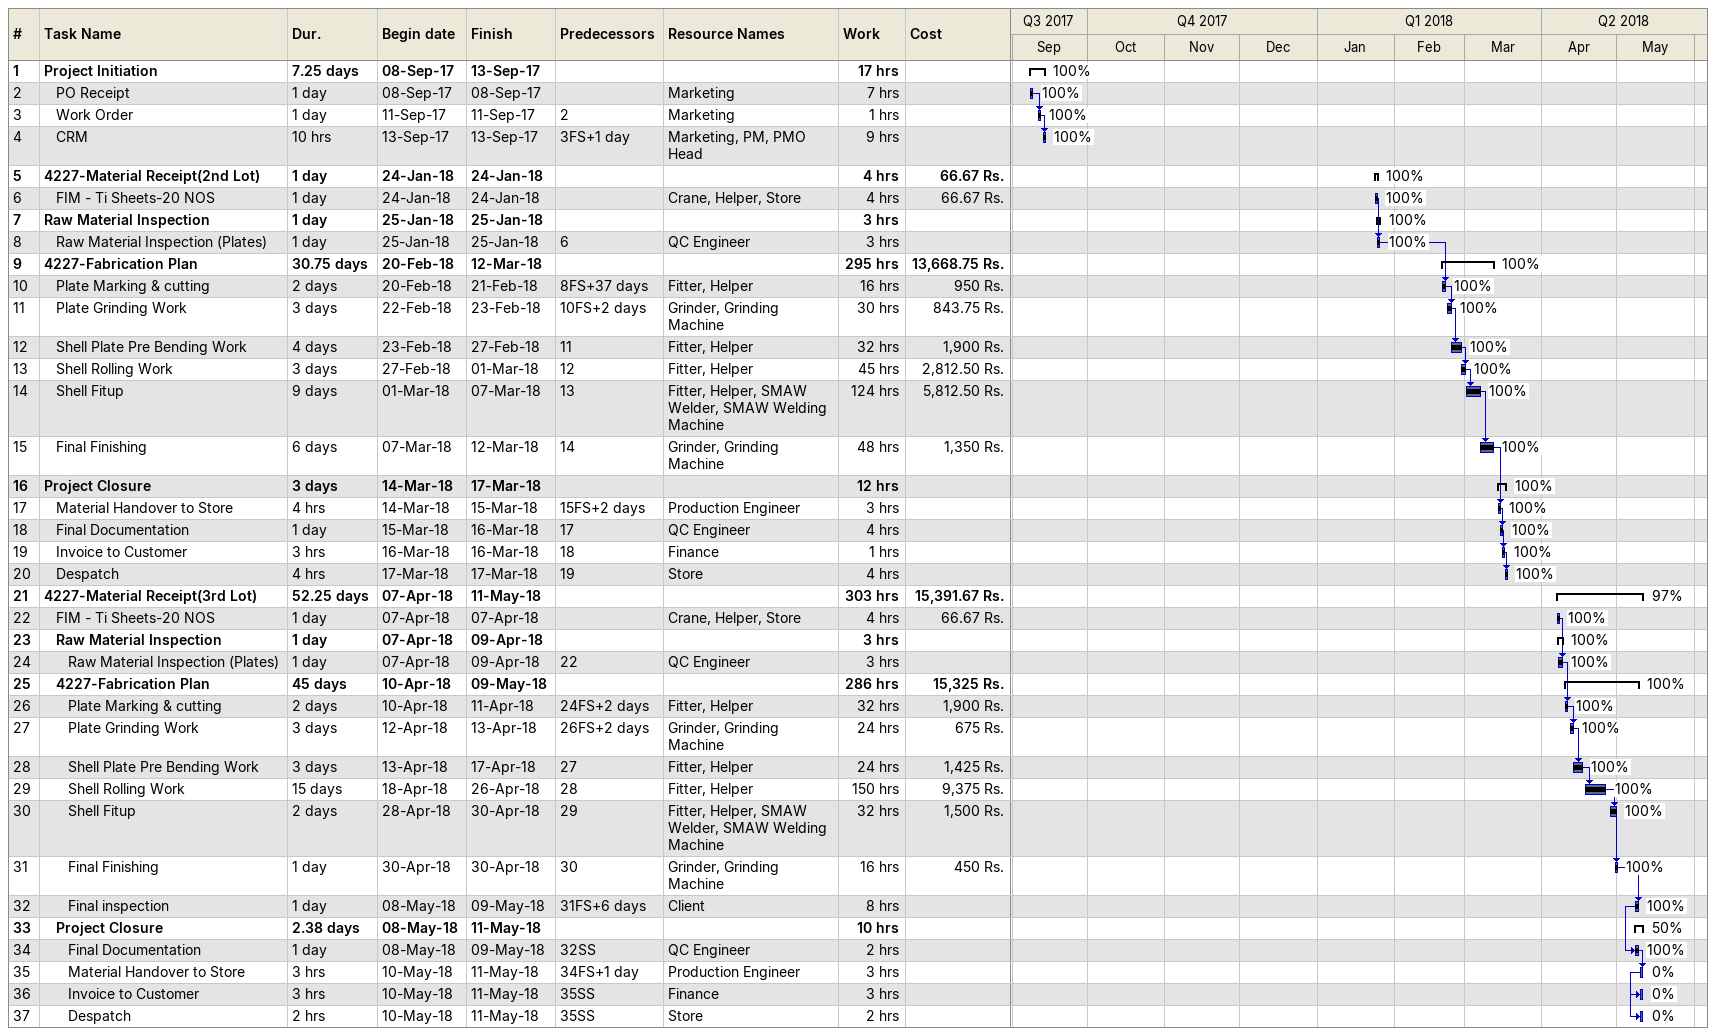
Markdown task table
| ID | Level | Task | Duration | Start | Finish | Predecessors | Resources | % complete | Work (h) | Cost (Rs.) |
|---|---|---|---|---|---|---|---|---|---|---|
| 1 | 1 | **Project Initiation** | 7.25d | 2017-09-08 | 2017-09-13 |  |  | 100 | 17 |  |
| 2 | 2 | PO Receipt | 1d | 2017-09-08 | 2017-09-08 |  | Marketing | 100 | 7 |  |
| 3 | 2 | Work Order | 1d | 2017-09-11 | 2017-09-11 | 2 | Marketing | 100 | 1 |  |
| 4 | 2 | CRM | 10h | 2017-09-13 | 2017-09-13 | 3FS+1d | Marketing, PM, PMO Head | 100 | 9 |  |
| 5 | 1 | **4227-Material Receipt(2nd Lot)** | 1d | 2018-01-24 | 2018-01-24 |  |  | 100 | 4 | 66.67 |
| 6 | 2 | FIM - Ti Sheets-20 NOS | 1d | 2018-01-24 | 2018-01-24 |  | Crane, Helper, Store | 100 | 4 | 66.67 |
| 7 | 1 | **Raw Material Inspection** | 1d | 2018-01-25 | 2018-01-25 |  |  | 100 | 3 |  |
| 8 | 2 | Raw Material Inspection (Plates) | 1d | 2018-01-25 | 2018-01-25 | 6 | QC Engineer | 100 | 3 |  |
| 9 | 1 | **4227-Fabrication Plan** | 30.75d | 2018-02-20 | 2018-03-12 |  |  | 100 | 295 | 13668.75 |
| 10 | 2 | Plate Marking & cutting | 2d | 2018-02-20 | 2018-02-21 | 8FS+37d | Fitter, Helper | 100 | 16 | 950 |
| 11 | 2 | Plate Grinding Work | 3d | 2018-02-22 | 2018-02-23 | 10FS+2d | Grinder, Grinding Machine | 100 | 30 | 843.75 |
| 12 | 2 | Shell Plate Pre Bending Work | 4d | 2018-02-23 | 2018-02-27 | 11 | Fitter, Helper | 100 | 32 | 1900 |
| 13 | 2 | Shell Rolling Work | 3d | 2018-02-27 | 2018-03-01 | 12 | Fitter, Helper | 100 | 45 | 2812.50 |
| 14 | 2 | Shell Fitup | 9d | 2018-03-01 | 2018-03-07 | 13 | Fitter, Helper, SMAW Welder, SMAW Welding Machine | 100 | 124 | 5812.50 |
| 15 | 2 | Final Finishing | 6d | 2018-03-07 | 2018-03-12 | 14 | Grinder, Grinding Machine | 100 | 48 | 1350 |
| 16 | 1 | **Project Closure** | 3d | 2018-03-14 | 2018-03-17 |  |  | 100 | 12 |  |
| 17 | 2 | Material Handover to Store | 4h | 2018-03-14 | 2018-03-15 | 15FS+2d | Production Engineer | 100 | 3 |  |
| 18 | 2 | Final Documentation | 1d | 2018-03-15 | 2018-03-16 | 17 | QC Engineer | 100 | 4 |  |
| 19 | 2 | Invoice to Customer | 3h | 2018-03-16 | 2018-03-16 | 18 | Finance | 100 | 1 |  |
| 20 | 2 | Despatch | 4h | 2018-03-17 | 2018-03-17 | 19 | Store | 100 | 4 |  |
| 21 | 1 | **4227-Material Receipt(3rd Lot)** | 52.25d | 2018-04-07 | 2018-05-11 |  |  | 97 | 303 | 15391.67 |
| 22 | 2 | FIM - Ti Sheets-20 NOS | 1d | 2018-04-07 | 2018-04-07 |  | Crane, Helper, Store | 100 | 4 | 66.67 |
| 23 | 2 | **Raw Material Inspection** | 1d | 2018-04-07 | 2018-04-09 |  |  | 100 | 3 |  |
| 24 | 3 | Raw Material Inspection (Plates) | 1d | 2018-04-07 | 2018-04-09 | 22 | QC Engineer | 100 | 3 |  |
| 25 | 2 | **4227-Fabrication Plan** | 45d | 2018-04-10 | 2018-05-09 |  |  | 100 | 286 | 15325 |
| 26 | 3 | Plate Marking & cutting | 2d | 2018-04-10 | 2018-04-11 | 24FS+2d | Fitter, Helper | 100 | 32 | 1900 |
| 27 | 3 | Plate Grinding Work | 3d | 2018-04-12 | 2018-04-13 | 26FS+2d | Grinder, Grinding Machine | 100 | 24 | 675 |
| 28 | 3 | Shell Plate Pre Bending Work | 3d | 2018-04-13 | 2018-04-17 | 27 | Fitter, Helper | 100 | 24 | 1425 |
| 29 | 3 | Shell Rolling Work | 15d | 2018-04-18 | 2018-04-26 | 28 | Fitter, Helper | 100 | 150 | 9375 |
| 30 | 3 | Shell Fitup | 2d | 2018-04-28 | 2018-04-30 | 29 | Fitter, Helper, SMAW Welder, SMAW Welding Machine | 100 | 32 | 1500 |
| 31 | 3 | Final Finishing | 1d | 2018-04-30 | 2018-04-30 | 30 | Grinder, Grinding Machine | 100 | 16 | 450 |
| 32 | 3 | Final inspection | 1d | 2018-05-08 | 2018-05-09 | 31FS+6d | Client | 100 | 8 |  |
| 33 | 2 | **Project Closure** | 2.38d | 2018-05-08 | 2018-05-11 |  |  | 50 | 10 |  |
| 34 | 3 | Final Documentation | 1d | 2018-05-08 | 2018-05-09 | 32SS | QC Engineer | 100 | 2 |  |
| 35 | 3 | Material Handover to Store | 3h | 2018-05-10 | 2018-05-11 | 34FS+1d | Production Engineer | 0 | 3 |  |
| 36 | 3 | Invoice to Customer | 3h | 2018-05-10 | 2018-05-11 | 35SS | Finance | 0 | 3 |  |
| 37 | 3 | Despatch | 2h | 2018-05-10 | 2018-05-11 | 35SS | Store | 0 | 2 |  |
